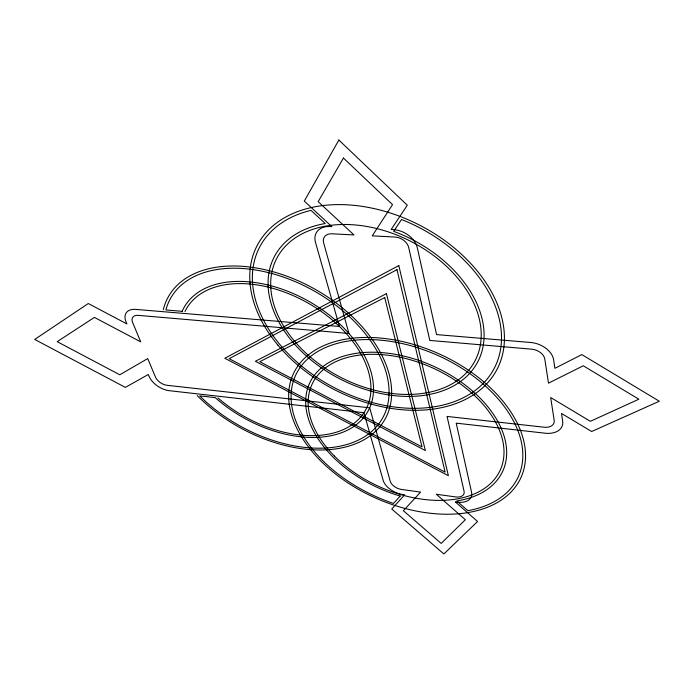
<?xml version="1.0" encoding="UTF-8"?>
<svg xmlns="http://www.w3.org/2000/svg" width="694" height="694" viewBox="0 0 694 694"><rect width="100%" height="100%" fill="white"/><g stroke="black" fill="none" stroke-linecap="round" stroke-linejoin="round"><path stroke-width="1.04" d="M184.986 311.554A102.894 65.028 29.6 0 1 314.356 306.869A102.894 65.028 29.6 0 1 357.636 420.234A102.894 65.028 29.6 0 1 217.959 397.931M163.281 309.75A124.434 78.708 29.6 0 1 317.713 290.777A124.434 78.708 29.6 0 1 373.875 432.83A124.434 78.708 29.6 0 1 197.209 395.571M338.863 140.041L304.302 201.095L331.862 226.634L329.928 226.539A21.063 14.938 30.2 0 0 315.484 242.336L339.401 326.458L135.694 309.394A18.382 11.121 33.9 0 0 126.039 321.869L126.915 323.942L88.277 303.53L34.7 339.444L125.362 387.399L148.29 374.491L149.106 376.417A17.654 10.384 32.1 0 0 169.284 390.687L363.925 412.704L383.157 480.343A18.009 10.783 24.2 0 0 403.014 494.57L404.671 494.805L391.754 509.023L443.874 553.959L477.567 521.489L455.281 501.875L456.99 502.118A18.426 11.147 22.4 0 0 471.573 492.35L456.218 423.149L545.189 433.212A20.395 13.386 19.3 0 0 562.678 421.336L561.515 413.468L591.661 431.512L659.3 401.236L581.832 354.599L554.87 368.314L553.63 359.848A21.184 14.609 19.8 0 0 530.598 342.472L436.578 334.595L417.346 247.905A21.523 15.615 27.4 0 0 393.16 229.619L391.147 229.523L407.291 205.233L338.863 140.041M343.435 158.041L318.173 201.65L353.949 234.928L331.906 233.8A12.032 8.536 30.2 0 0 323.612 242.779L348.943 333.476L138.167 315.354A10.505 6.359 33.8 0 0 132.606 322.458L140.743 341.882L94.41 317.401L57.194 341.665L119.776 374.769L147.735 358.581L155.491 377.111A10.089 5.934 32.1 0 0 167.054 385.3L369.72 407.829L390.245 481.306A10.289 6.159 24.2 0 0 401.618 489.47L420.616 492.089L403.379 510.715L441.202 543.411L465.344 519.719L436.326 494.258L455.784 496.947A10.531 6.367 22.4 0 0 464.086 491.335L447.066 416.435L544.226 427.235A11.651 7.643 19.3 0 0 554.185 420.417L550.68 397.532L590.36 421.31L638.844 399.215L583.255 365.781L548.486 383.157L544.799 359.067A12.102 8.345 19.8 0 0 531.682 349.177L429.794 340.424L408.671 247.428A12.292 8.918 27.4 0 0 394.903 237.027L372.227 235.865L392.535 204.643L343.435 158.041M401.557 219.512L393.645 231.354A114.501 78.509 27.1 0 1 472.449 370.076A114.501 78.509 27.1 0 1 300.485 350.435A114.501 78.509 27.1 0 1 325.252 223.537L311.016 210.36A132.042 90.602 27.1 0 0 292.764 358.234A132.042 90.602 27.1 0 0 488.012 377.961A132.042 90.602 27.1 0 0 401.557 219.512M400.204 496.063L393.524 503.445A122.361 77.051 24.4 0 1 300.979 366.293A122.361 77.051 24.4 0 1 483.111 383.999A122.361 77.051 24.4 0 1 467.843 510.671L456.782 500.929A106.121 66.789 24.4 0 0 472.085 390.644A106.121 66.789 24.4 0 0 313.124 376.955A106.121 66.789 24.4 0 0 400.204 496.063M398.798 265.568L224.821 358.251L448.393 475.72L398.798 265.568M396.994 269.671L229.15 358.677L445.132 472.154L396.994 269.671M386.428 293.657L255.383 361.279L425.37 450.562L386.428 293.657M384.71 297.561L259.808 361.713L422.039 446.927L384.71 297.561M182.149 311.32L165.892 309.966A121.745 76.999 29.6 0 1 317.297 292.807A121.745 76.999 29.6 0 1 371.819 431.295A121.745 76.999 29.6 0 1 199.707 395.858L215.253 397.627A105.583 66.737 29.6 0 0 359.639 421.848A105.583 66.737 29.6 0 0 314.772 304.866A105.583 66.737 29.6 0 0 182.149 311.32M294.846 341.578A111.587 76.505 27.1 0 0 474.644 361.505A111.587 76.505 27.1 0 0 358.373 225.264A111.587 76.505 27.1 0 0 294.846 341.578M277.86 345.065A134.966 92.623 27.1 0 0 495.854 371.498A134.966 92.623 27.1 0 0 357.601 205.745A134.966 92.623 27.1 0 0 277.86 345.065M319.44 459.593A125.067 78.769 24.4 0 0 519.919 479.71A125.067 78.769 24.4 0 0 381.917 338.195A125.067 78.769 24.4 0 0 319.44 459.593M334.447 456.071A103.415 65.08 24.4 0 0 499.723 471.174A103.415 65.08 24.4 0 0 384.016 354.808A103.415 65.08 24.4 0 0 334.447 456.071"/></g></svg>
